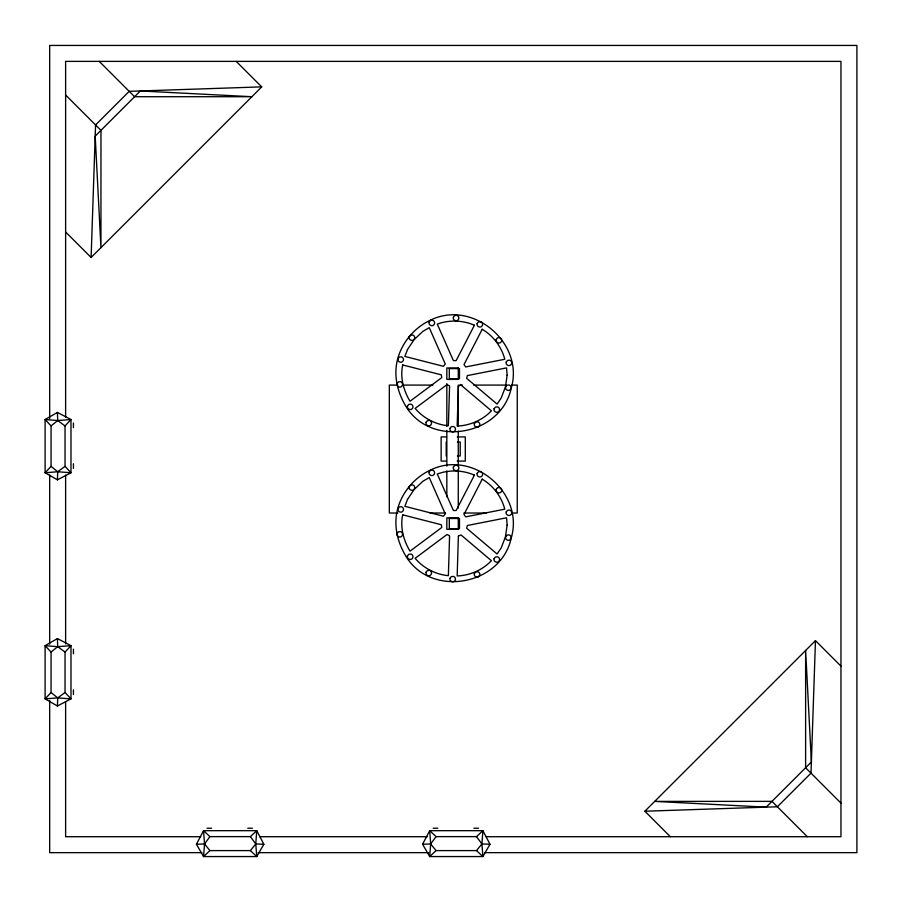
<?xml version="1.0" encoding="UTF-8"?>
<svg xmlns="http://www.w3.org/2000/svg" width="902" height="902" viewBox="0 0 902 902"><rect width="100%" height="100%" fill="white"/><g stroke="black" fill="none" stroke-linecap="round" stroke-linejoin="round"><path stroke-width="1.35" d="M65.621 231.983L91.113 257.476L95.567 124.961L129.2 91.339L261.704 86.874L236.211 61.381M840.957 666.127L815.464 640.634L811.011 773.138L777.377 806.771L644.862 811.225L670.355 836.718M57.424 479.853L57.705 471.769L65.034 466.357L65.034 425.924L70.987 419.543L57.424 412.428L45.1 419.543L45.1 472.749L57.424 479.853L70.987 472.749L70.987 419.543L57.705 420.524L45.1 419.543L51.064 425.924L51.064 466.357L45.1 472.749L57.705 471.769L70.987 472.749L65.034 466.357M57.424 705.995L57.705 697.911L65.034 692.499L65.034 652.067L70.987 645.685L57.424 638.571L45.1 645.685L45.1 698.881L57.424 705.995L70.987 698.881L70.987 645.685L57.705 646.655L45.1 645.685L51.064 652.067L51.064 692.499L45.1 698.881L57.705 697.911L70.987 698.881L65.034 692.499M250.373 850.597L255.773 843.956L256.754 830.674L203.548 830.674L196.433 844.238L203.548 856.562L256.754 856.562L263.869 844.238L256.754 830.674L250.373 836.628L209.929 836.628L203.548 830.674L204.529 843.956L203.548 856.562L209.929 850.597L250.373 850.597L256.754 856.562L255.773 843.956L250.373 836.628M476.504 850.597L481.916 843.956L482.897 830.674L429.69 830.674L422.576 844.238L429.69 856.562L482.897 856.562L490 844.238L482.897 830.674L476.504 836.628L436.072 836.628L429.69 830.674L430.671 843.956L429.69 856.562L436.072 850.597L476.504 850.597L482.897 856.562L481.916 843.956L476.504 836.628M196.433 844.238L204.529 843.956L209.929 836.628M422.576 844.238L430.671 843.956L436.072 836.628M91.113 257.476L261.704 86.874M644.862 811.225L815.464 640.634M51.064 425.924L57.705 420.524L57.424 412.428M51.064 652.067L57.705 646.655L57.424 638.571M430.536 320.12C414.525 327.55 402.348 341.926 397.647 358.928L397.613 359.109C393.069 376.281 397.906 394.095 407.388 408.696L407.535 408.922C434.324 447.708 501.117 434.493 511.141 388.424C524.817 343.279 472.828 299.227 430.536 320.12L430.694 320.075M430.536 470.021C414.525 477.451 402.348 491.815 397.647 508.829L397.613 509.01C393.069 526.182 397.906 543.996 407.388 558.597L407.535 558.812C434.324 597.609 501.117 584.395 511.141 538.325C524.817 493.168 472.828 449.117 430.536 470.021L430.694 469.976M397.759 385.086L389.326 385.086L389.326 513.024L397.759 513.024M403.386 385.086L432.904 385.086M459.614 385.086L462.422 385.086M473.674 385.086L506.011 385.086M511.626 385.086L517.252 385.086L517.252 513.024L511.626 513.024M446.501 436.918L441.134 436.918L441.134 461.091L446.501 461.091M457.246 436.918L465.297 436.918L465.297 461.091L457.246 461.091M457.415 442.014L460.212 442.014L460.212 455.995L457.415 455.995M430.096 513.024L445.554 513.024M463.831 513.024L486.325 513.024M207.043 828.228L211.666 828.228M247.768 828.228L252.38 828.228M433.185 828.228L437.797 828.228M473.9 828.228L478.522 828.228M200.706 836.718L65.621 836.718L65.621 701.632M259.81 836.718L427.255 836.718M486.358 836.718L840.957 836.718L840.957 61.381L65.621 61.381L65.621 417.389M201.822 852.661L49.678 852.661L49.678 700.516M258.175 852.661L428.63 852.661M484.983 852.661L856.9 852.661L856.9 45.438L49.678 45.438L49.678 418.765M481.916 843.956L490 844.238M255.773 843.956L263.869 844.238M57.705 420.524L65.034 425.924M57.705 646.655L65.034 652.067M51.064 466.357L57.705 471.769M51.064 692.499L57.705 697.911M99.254 61.381L134.601 96.728L251.872 96.717L140.362 90.955L95.195 136.134L100.945 247.644L100.968 130.362L65.621 95.014M840.957 803.096L805.61 767.749L805.633 650.466L811.383 761.976L766.204 807.143L654.694 801.393L771.977 801.371L807.324 836.718M430.671 843.956L436.072 850.597M204.529 843.956L209.929 850.597M458.272 384.996L458.272 426.251M458.272 431.145L458.272 466.108M458.272 470.303L458.272 508.063M446.828 383.598L446.828 426.251M446.828 430.412L446.828 466.108M446.828 471.013L446.828 496.878M446.219 442.014L446.219 455.995M73.434 423.038L73.434 427.649M73.434 463.763L73.434 468.375M73.434 649.181L73.434 653.792M73.434 689.895L73.434 694.517M65.621 475.083L65.621 643.938M49.678 475.117L49.678 644.163M449.534 387.68L448.373 425.778C435.632 424.617 423.388 418.178 415.123 408.426L447.031 384.613L449.534 385.876L449.534 387.68M449.534 537.569L448.373 575.679C435.632 574.518 423.388 568.08 415.123 558.315L447.031 534.514L449.534 535.777L449.534 537.569M458.385 386.169L457.167 426.037C469.931 425.654 482.581 420.061 491.421 410.827L461.001 385.053L458.385 386.169M458.385 536.07L457.167 575.938C469.931 575.555 482.581 569.963 491.421 560.717L461.001 534.942L458.385 536.07M402.709 364.949C399.958 377.464 403.544 390.453 410.015 401.255L441.811 377.543L441.303 374.849L402.709 364.949M402.709 514.85C399.958 527.366 403.544 540.354 410.015 551.156L441.811 527.444L441.303 524.75L402.709 514.85M507.127 375.243L505.447 386.947L501.219 397.974L497.092 404.107L466.65 378.31L467.337 375.593L506.563 367.881L507.127 375.243M507.127 525.144L505.447 536.848L501.219 547.875L497.092 554.008L466.65 528.211L467.337 525.494L506.563 517.782L507.127 525.144M397.985 358.714C396.936 361.713 401.514 363.765 403.059 361.014A2.807 2.807 0 0 0 401.48 356.831L399.349 357.057L397.985 358.714M397.06 383.587C396.012 386.586 400.601 388.638 402.145 385.876A2.807 2.807 0 0 0 400.556 381.704L398.425 381.929L397.06 383.587M409.215 336.874C408.166 339.874 412.755 341.926 414.3 339.163A2.807 2.807 0 0 0 412.71 334.992L410.579 335.206L409.215 336.874M407.456 406.035C406.407 409.034 410.985 411.087 412.541 408.324A2.807 2.807 0 0 0 410.951 404.152L408.82 404.367L407.456 406.035M397.985 508.615C396.936 511.614 401.514 513.666 403.059 510.904A2.807 2.807 0 0 0 401.48 506.732L399.349 506.947L397.985 508.615M429.093 322.149C428.044 325.148 432.633 327.2 434.178 324.449A2.807 2.807 0 0 0 432.588 320.266L430.457 320.492L429.093 322.149M397.06 533.488C396.012 536.487 400.601 538.539 402.145 535.777A2.807 2.807 0 0 0 400.556 531.605L398.425 531.819L397.06 533.488M409.215 486.776C408.166 489.763 412.755 491.827 414.3 489.064A2.807 2.807 0 0 0 412.71 484.893L410.579 485.107L409.215 486.776M426.06 422.305C425.011 425.293 429.589 427.356 431.133 424.594A2.807 2.807 0 0 0 429.555 420.422L427.413 420.636L426.06 422.305M407.456 555.936C406.407 558.924 410.985 560.988 412.541 558.225A2.807 2.807 0 0 0 410.951 554.053L408.82 554.268L407.456 555.936M453.356 317.211C452.308 320.21 456.897 322.262 458.442 319.511A2.807 2.807 0 0 0 456.852 315.328L454.721 315.553L453.356 317.211M429.093 472.05C428.044 475.05 432.633 477.102 434.178 474.339A2.807 2.807 0 0 0 432.588 470.167L430.457 470.382L429.093 472.05M426.06 572.206C425.011 575.194 429.589 577.246 431.133 574.495A2.807 2.807 0 0 0 429.555 570.323L427.413 570.538L426.06 572.206M449.974 428.371C448.925 431.37 453.514 433.422 455.059 430.66A2.807 2.807 0 0 0 453.469 426.488L451.338 426.702L449.974 428.371M453.356 467.112C452.308 470.111 456.897 472.163 458.442 469.401A2.807 2.807 0 0 0 456.852 465.229L454.721 465.443L453.356 467.112M477.124 323.525C476.087 326.513 480.665 328.565 482.209 325.814A2.807 2.807 0 0 0 480.619 321.642L478.488 321.856L477.124 323.525M474.351 423.737C473.313 426.736 477.891 428.788 479.436 426.037A2.807 2.807 0 0 0 477.857 421.854L475.715 422.08L474.351 423.737M449.974 578.272C448.925 581.26 453.514 583.323 455.059 580.561A2.807 2.807 0 0 0 453.469 576.389L451.338 576.603L449.974 578.272M496.247 339.468C495.198 342.467 499.787 344.519 501.332 341.757A2.807 2.807 0 0 0 499.742 337.585L497.611 337.799L496.247 339.468M477.124 473.415C476.087 476.414 480.665 478.466 482.209 475.715A2.807 2.807 0 0 0 480.619 471.532L478.488 471.757L477.124 473.415M494.059 408.775C493.022 411.763 497.6 413.826 499.144 411.064A2.807 2.807 0 0 0 497.554 406.892L495.423 407.106L494.059 408.775M506.202 362.063C505.154 365.051 509.731 367.114 511.276 364.352A2.807 2.807 0 0 0 509.698 360.18L507.567 360.394L506.202 362.063M474.351 573.638C473.313 576.637 477.891 578.689 479.436 575.927A2.807 2.807 0 0 0 477.857 571.755L475.715 571.969L474.351 573.638M505.616 386.879C504.568 389.878 509.145 391.93 510.69 389.168A2.807 2.807 0 0 0 509.111 384.996L506.98 385.21L505.616 386.879M496.247 489.369C495.198 492.357 499.787 494.409 501.332 491.658A2.807 2.807 0 0 0 499.742 487.486L497.611 487.7L496.247 489.369M494.059 558.676C493.022 561.664 497.6 563.716 499.144 560.965A2.807 2.807 0 0 0 497.554 556.793L495.423 557.008L494.059 558.676M506.202 511.964C505.154 514.952 509.731 517.004 511.276 514.253A2.807 2.807 0 0 0 509.698 510.081L507.567 510.295L506.202 511.964M505.616 536.78C504.568 539.768 509.145 541.831 510.69 539.069A2.807 2.807 0 0 0 509.111 534.897L506.98 535.111L505.616 536.78M407.49 349.536L404.851 356.425L443.423 366.313L445.295 364.025L429.239 327.663L422.869 331.384L414.153 339.592L407.49 349.536M407.49 499.437L404.851 506.315L443.423 516.215L445.295 513.926L429.239 477.564L422.869 481.285L414.153 489.493L407.49 499.437M474.407 325.239L456.13 360.653L453.39 360.575L437.29 324.122C449.14 319.703 462.827 320.131 474.407 325.239M482.22 329.253L463.989 364.588L465.691 366.956L504.793 359.267C501.568 346.864 493.236 335.815 482.22 329.253M474.407 475.14L456.13 510.555L453.39 510.476L437.29 474.012C449.14 469.592 462.827 470.021 474.407 475.14M482.22 479.154L463.989 514.49L465.691 516.846L504.793 509.168C501.568 496.765 493.236 485.704 482.22 479.154M458.272 367.96L446.828 367.96L446.828 379.404L458.272 379.404L458.272 367.96M459.479 368.602L449.309 368.602L449.309 378.772L459.479 378.772L459.479 368.602M458.272 517.861L446.828 517.861L446.828 529.305L458.272 529.305L458.272 517.861M459.479 518.492L449.309 518.492L449.309 528.673L459.479 528.673L459.479 518.492"/></g></svg>
